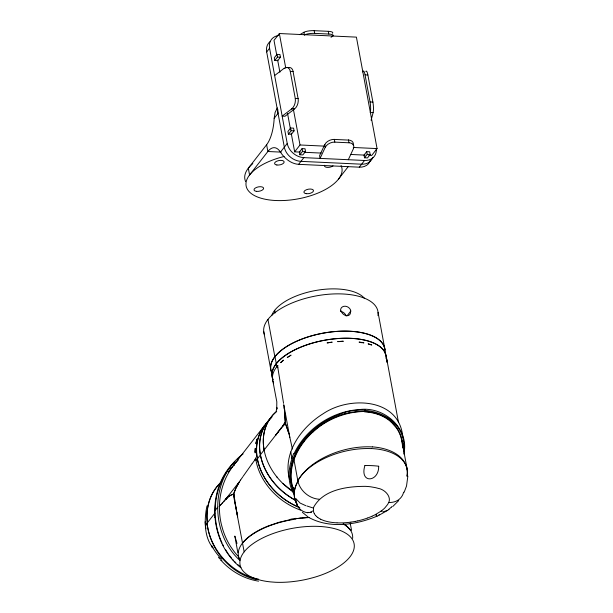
<?xml version="1.0" encoding="UTF-8"?>
<svg xmlns="http://www.w3.org/2000/svg" width="613" height="613" viewBox="0 0 613 613"><rect width="100%" height="100%" fill="white"/><g stroke="black" fill="none" stroke-linecap="round" stroke-linejoin="round"><path stroke-width="0.92" d="M213.025 547.876C203.96 537.409 204.091 518.996 206.995 505.94M266.617 144.737L267.873 151.503L249.575 174.973L248.319 168.2L266.617 144.737A30.934 12.589 -87.3 0 0 274.172 118.294L275.099 112.463L277.306 107.888M407.852 476.094L406.526 486.009L404.105 492.354M239.637 560.19C210.006 533.164 209.677 478.117 243.1 453.949M364.842 465.688C359.394 484.117 379.064 482.102 378.665 466.332M403.668 451.689C408.151 416.426 366.007 401.89 338.736 414.763C308.875 425.292 279.965 459.666 293.788 492.285M238.48 556.596A61.062 55.454 77.8 0 1 233.722 551.01L230.534 546.436A65.07 59.093 77.8 0 1 222.864 529.847L221.354 524.383A67.522 61.323 77.8 0 1 219.431 506.154C219.776 489.197 226.136 472.316 238.166 460.202M386.857 361.846L386.826 359.67A57.997 26.42 -10.5 0 1 386.834 362.145M402.94 447.942A67.737 49.845 -26.3 0 0 402.879 446.095L402.948 443.276M403.844 454.064C409.607 428.28 384.129 406.113 359.287 409.591C331.909 411.292 305.948 428.778 294.117 453.528M370.214 160.269L369.968 161.265M372.237 516.123L374.535 515.027A37.071 16.888 -10.5 0 0 375.386 514.591L380.842 511.265A38.604 17.585 -10.5 0 0 382.29 510.177L383.6 509.081A37.975 17.294 -10.5 0 0 384.78 507.978L387.493 504.66A37.546 17.103 -10.5 0 0 388.129 503.564C392.42 497.419 385.033 489.266 377.922 488.3A39.324 17.915 -10.5 0 0 375.363 487.626L370.62 486.791A42.619 19.417 -10.5 0 0 365.371 486.347C347.142 486.354 323.564 489.511 313.802 506.928A36.351 16.559 -10.5 0 0 313.496 508.108L313.557 511.694A37.845 17.241 -10.5 0 0 314.254 513.525M371.08 120.294L373.125 112.669L370.306 112.539M402.802 437.766C400.258 398.029 349.563 395.669 323.235 413.691C301.665 426.947 282.371 452.861 289.535 479.305M364.551 411.499C346.452 411.553 326.798 419.039 312.959 432.027M364.942 410.381L364.988 409.584M276.202 410.986L277.015 407.706L276.708 409.315L276.823 401.844L272.77 380.504M235.66 488.737L233.622 493.909L235.584 488.913M211.975 546.091L212.006 547.348M304.531 441.038C294.217 453.919 287.727 471.719 293.022 488.032A62.603 46.144 -26.5 0 0 293.911 490.392M369.884 161.51C368.221 165.602 363.471 167.418 359.31 167.18L298.623 164.338C290.945 163.84 284.516 158.353 280.447 152.139A30.934 12.589 -87.3 0 0 267.873 151.503L281.114 152.124M235.476 489.051L240.005 480.845M235.553 488.868L238.227 483.665M348.307 159.717L353.448 148.653M391.561 506.729L391.385 507.051M252.104 463.704L254.364 460.608A22.03 8.597 -85.4 0 0 254.679 460.133L254.862 459.796M238.143 483.787L238.878 482.584M391.263 507.265L388.519 509.533M243.116 476.355L251.905 463.964M242.702 476.983L240.694 479.879M227.523 470.83C212.811 491.611 211.508 520.245 222.075 543.095M282.241 426.518L282.693 425.882M282.087 426.732L282.846 425.667M282.785 425.744L283.451 424.817M281.628 427.376L275.528 435.383M283.436 424.84L284.486 423.376M281.321 427.797L280.087 429.491M283.727 424.426L284.171 423.813M240.572 480.048L240.258 480.477M284.47 423.407L285.06 422.602M284.67 423.139L285.275 422.127L284.417 409.607M279.781 429.905L279.153 430.724M279.214 430.64L275.375 435.582M277.421 432.954L260.341 454.861A57.89 45.837 37.9 0 0 287.213 495.151L291.665 498.116A58.204 46.082 37.9 0 0 295.336 500.223M277.681 432.617L278.547 431.498M368.865 155.304L371.716 155.441L377.064 148.584L356.406 37.132L279.352 33.531L274.003 40.381L276.785 55.369M372.811 157.464A15.463 12.245 37.9 0 1 361.632 164.2L300.945 161.357A15.463 12.245 37.9 0 1 284.325 147.166L266.678 51.952L269.582 48.228A15.463 12.245 37.9 0 1 278.662 35.454M276.969 54.365L274.295 57.798L274.8 60.503L277.758 60.641L280.432 57.216L279.934 54.503L276.969 54.365L277.467 57.078L274.8 60.503M274.172 118.294L278.049 113.321A15.463 12.245 37.9 0 1 277.904 109.62M290.616 128.01L287.941 131.443L288.447 134.147L291.413 134.285L294.079 130.86L293.581 128.148L290.616 128.01L291.121 130.722L288.447 134.147M280.447 152.139L287.229 143.434L269.582 48.228M300.37 152.101L294.661 151.84L300.01 144.982L293.236 108.455M302.063 148.63L299.389 152.062L299.895 154.767L302.853 154.905L305.527 151.48L305.029 148.767L302.063 148.63L302.561 151.342L299.895 154.767M298.623 164.338L303.849 157.633L364.536 160.476A15.463 12.245 37.9 0 0 376.305 148.806M338.483 179.126L348.207 166.659M366.697 151.656L364.022 155.081L364.528 157.786L367.493 157.924L370.16 154.499L369.662 151.794L366.697 151.656L367.202 154.361L364.528 157.786M359.31 167.18L364.536 160.476M347.134 315.733L350.644 311.243M234.089 464.593L264.364 425.728M217.646 507.265L214.765 510.966C214.757 493.925 220.534 476.508 232.388 464.033M214.925 513.096L207.071 523.173A20.106 9.157 -10.5 0 0 205.93 528.613M239.66 481.374L225.362 499.603M255.981 460.447L257.291 458.769M257.429 458.777L260.479 454.869M279.551 430.242L285.428 423.56L288.945 433.72M229.254 468.524L230.159 467.412M230.166 469.137L230.526 468.692M224.787 500.285L225.316 499.656L224.182 500.997M224.657 500.438L224.258 500.898M224.082 501.105L223.891 501.327M231.499 467.543L232.756 466.156A59.959 54.457 77.8 0 1 234.572 464.294M223.416 501.863L223.668 501.572L220.68 504.805M398.711 500.591L392.642 506.637M219.132 506.468L219.5 506.07M232.656 466.692L231.952 467.474A62.603 56.863 78.2 0 0 228.22 472.163M219.423 506.154L220.619 504.867M219.554 506.016L219.967 505.564M222.435 502.928L222.128 503.258M220.197 505.327L220.45 505.051M220.787 504.683L220.527 504.966L220.964 504.507M227.699 497.258L230.549 495.204L233.53 494.032L229.4 495.978L225.845 499.105L226.726 498.177A29.416 12.061 -87.7 0 1 227.492 497.434M225.883 499.066L226.672 498.231A28.183 11.532 -87.6 0 1 227.5 497.503L227.27 497.664M226.044 498.89L226.465 498.446L226.113 498.821M226.258 498.668L225.515 499.442M233.607 465.688L234.587 464.708M232.886 463.512L234.94 461.52M226.772 498.131L227.285 497.633M282.8 360.835L283.551 360.145A57.997 26.42 -10.5 0 0 280.562 362.689L282.332 361.279M276.67 411.323L272.846 415.016L269.551 419.307A57.867 45.814 38 0 0 264.134 450.019M237.637 459.198L238.756 458.325M274.639 75.529L284.217 68.25M318.162 427.085L311.665 432.571L305.78 438.732A66.986 49.293 -26.3 0 0 303.833 441.107L301.458 444.31A68.327 50.281 -26.3 0 0 299.527 447.237L297.742 450.264A69.2 50.925 -26.3 0 0 296.14 453.336L294.723 456.463A69.614 51.224 -26.3 0 0 291.719 465.941L291.144 469.06A68.825 50.641 -26.3 0 0 290.784 472.156L290.639 475.159A67.737 49.845 -26.3 0 0 290.7 478.117L290.96 480.96A66.304 48.787 -26.3 0 0 291.42 483.726L293.313 489.994M387.424 510.491L379.026 515.226M290.133 355.716L291.052 355.149A57.997 26.42 -10.5 0 0 287.244 357.494L288.378 356.804M289.175 356.322L288.784 356.559M299.849 34.665L303.895 32.267L304.393 34.979M331.005 37.255L332.621 36.297M328.859 420.219L323.886 423.116A61.446 45.216 -26.3 0 0 318.331 426.955M371.999 516.23L371.194 516.575A39.623 18.053 -10.5 0 1 370.467 516.889L367.769 517.939M376.98 516.192C355.938 524.958 330.078 528.858 309.19 517.663M339.242 415.583L334.491 417.484A58.25 42.864 -26.3 0 0 329.035 420.127M311.473 512.499L311.044 512.629M344.452 413.921L348.774 412.855M380.842 511.265L381.968 510.989M357.923 520.843L360.222 520.284A39.738 18.099 -10.5 0 0 362.743 519.594L365.202 518.828A38.772 17.662 -10.5 0 0 367.539 518.023M357.655 520.904L355.655 521.326M355.402 521.379L351.057 522.115M290.761 519.54L279.061 522.276L268.21 525.954A57.883 26.374 -10.5 0 0 240.035 560.251M330.507 342.422L332.177 342.169A57.997 26.42 -10.5 0 0 327.066 342.912L329.112 342.629M329.871 342.521L329.472 342.575M295.627 518.744L297.841 518.445M296.117 518.675L296.7 518.59M297.037 518.552L298.125 518.406M298.401 518.376L300.301 518.154M298.684 518.337L299.228 518.276M299.489 518.246L300.692 518.115M300.431 518.146L301.719 518.016M301.466 518.039L302.339 517.954M302.293 517.962L304.73 517.763M302.592 517.931L303.328 517.87M357.195 411.63L353.402 412.043A54.266 39.929 -26.3 0 0 348.927 412.825M303.565 517.855L304.056 517.816M304.293 517.793L306.194 517.671M305.013 517.747L305.481 517.717M305.764 517.701L306.423 517.663M306.462 517.656L309.205 517.541M307.366 517.61L308.063 517.579M339.732 341.571L337.64 341.61A57.997 26.42 -10.5 0 1 343.203 341.295M337.173 522.858L340.384 522.92A38.688 17.624 -10.5 0 0 350.904 522.13M332.491 33.278A7.877 1.862 -3.5 0 0 328.346 31.317L314.193 30.681L314.691 33.386L328.806 34.044A7.877 1.862 -3.5 0 1 332.537 36.29M277.467 57.078L280.432 57.216M370.068 101.957L372.896 102.087L367.877 75.016L365.049 74.878L370.068 101.957A7.877 1.487 85.2 0 1 370.29 112.455M295.274 98.463L298.094 98.593L293.075 71.514L290.255 71.384L295.274 98.463A7.877 4.705 -78.1 0 1 291.727 108.785M291.121 130.722L294.079 130.86M300.01 144.982L324.737 146.139M353.28 147.472L377.064 148.584M302.561 151.342L305.527 151.48M367.202 154.361L370.16 154.499M304.178 152.285L321.296 153.081M350.789 154.461L365.057 155.127M362.145 342.613L363.923 342.843A57.997 26.42 -10.5 0 0 359.18 342.039M371.202 412.227L368.053 411.775A53.484 39.355 -26.3 0 0 357.325 411.614M258.579 581.147C244.097 578.94 230.71 571.209 221.009 560.297M306.868 505.97L313.496 508.108M305.81 505.694L300.086 503.058L295.887 498.675A54.886 24.604 -10.9 0 0 297.42 505.702M370.091 344.475L371.746 345.004A57.997 26.42 -10.5 0 0 368.114 343.847L369.662 344.337M378.482 414.127L375.417 413.17A53.86 39.63 -26.3 0 0 371.463 412.281M320.706 519.249L321.909 519.801A38.435 17.509 -10.5 0 0 336.912 522.843M343.134 523.793L347.41 526.751L350.552 530.276M385.991 417.645L382.788 415.905A55.032 40.496 -26.3 0 0 378.757 414.219M293.343 491.933L290.991 490.308A57.906 45.845 37.9 0 1 264.103 450.003A57.967 45.921 37.9 0 1 276.632 411.361M293.259 491.879L282.854 483.496M318.009 517.648L319.174 518.406A38.788 17.67 -10.5 0 0 320.545 519.165M308.232 517.096L302.332 512.269M317.764 517.472L316.783 516.682M240.94 567.661L240.196 565.485A57.898 26.374 -10.5 0 1 244.166 551.846A58.013 26.428 -10.5 0 1 318.844 526.414A58.013 26.428 -10.5 0 1 350.031 556.788A57.89 26.374 -10.5 0 1 313.534 577.546L308.4 578.887A58.204 26.512 -10.5 0 1 297.282 581.032L292.003 581.699A58.235 26.528 -10.5 0 1 275.367 582.258L270.578 581.898A58.687 26.734 -10.5 0 1 260.701 580.25L256.778 579.162A58.112 26.474 -10.5 0 1 246.564 574.228L244.303 572.327A57.821 26.344 -10.5 0 1 241.009 567.807C225.638 555.799 216.581 536.766 215.033 517.472M240.104 566.581L237.905 564.719M391.163 421.974L396.626 428.211A62.603 46.151 -26.4 0 1 400.779 436.655L402.097 441.881L402.664 447.689M316.66 516.567L315.818 515.732M234.748 561.707L235.783 562.742M392.872 423.016L389.937 420.395A57.07 41.99 -26.3 0 0 386.098 417.706M232.748 559.554L233.737 560.642M231.783 558.435L229.017 554.911M218.45 557.24L219.783 558.88M277.145 477.274L276.639 476.653M228.143 553.692L225.668 549.876M294.554 495.112C287.681 484.331 287.735 470.416 292.01 458.677L290.769 451.957M292.577 486.668L293.489 488.178M398.481 430.479L396.228 426.955A59.959 44.121 -26.3 0 0 392.964 423.116M314.331 513.671L314.676 514.261A38.335 17.463 -10.5 0 0 315.695 515.602M398.603 430.709L400.626 435.153M222.741 544.49L223.431 545.869M297.451 505.694L297.673 506.123A15.517 13.708 -26.5 0 0 307.971 512.797M293.972 491.526L293.343 490.071M239.376 559.01L238.564 556.681M400.687 435.322L402.159 440.486A66.304 48.787 -26.3 0 1 402.618 443.26M237.001 543.417L234.833 536.053L237.867 552.765M289.022 434.019L285.344 423.123L285.42 423.529M289.206 434.747L289.305 435.146M289.865 437.513L289.482 435.889M289.911 437.728L292.401 449.015M233.3 494.262L244.166 551.846M350.176 523.142L351.578 530.375M285.214 422.403L285.298 422.901L284.417 409.714M328.3 31.34L328.806 34.044M386.075 355.448L398.542 422.709M401.883 440.755L407.17 469.267M378.052 312.415L384.956 349.648M279.352 33.531L285.773 68.181M277.651 60.051L279.911 72.227M287.543 113.436L290.493 129.358M291.19 133.105L294.661 151.84M274.662 310.347L275.145 312.936M274.992 356.666L276.31 363.77M267.958 319.427L274.854 356.659M276.172 363.762L276.739 366.812M283.788 404.848L289.757 437.077M293.979 459.873L297.864 480.799A20.106 15.923 37.9 0 0 319.473 499.258M263.697 331.388L270.601 368.62M236.043 508.001L235.859 506.989M235.99 507.717L237.668 516.813M236.304 509.403L236.641 511.257M236.825 512.23L237.568 516.269M235.813 506.736L235.706 506.162M235.706 506.123L235.53 505.112M235.729 506.261L235.645 505.786M283.558 403.331L277.858 367.746M235.545 505.235L235.392 504.307M235.377 504.215L235.193 503.112M235.331 503.94L235.438 504.576M235.315 503.848L234.833 500.852M234.656 499.695L234.856 500.99M234.595 499.296L234.687 499.894M234.58 499.166L234.472 498.461M234.564 499.105L234.633 499.534M234.541 498.905L234.419 498.108M234.45 498.315L234.059 495.48M283.98 406.204L283.804 404.978M284.08 406.94L284.401 409.484M234.22 496.706L234.281 497.112M234.082 495.664L233.89 494.231M233.997 495.066L233.921 494.446M402.618 443.26L402.802 445.023M233.898 494.285L233.814 493.603M284.187 407.737L284.325 408.894M205.148 521.74L205.654 527.716M214.78 517.479A71.169 64.848 76.9 0 1 214.512 510.951M258.632 579.216A58.25 49.247 46.5 0 1 207.025 523.173M207.301 523.18A58.25 49.883 50.3 0 1 220.833 482.515M207.455 523.188A58.273 49.017 47.3 0 1 220.887 482.423M255.973 579.553A58.243 49.822 50 0 1 207.156 523.18M221.17 558.772A54.886 43.523 37 0 1 211.899 546.114M221.914 560.236A15.517 2.291 -41.4 0 1 221.101 558.933M345.824 525.525A57.89 26.397 -10.4 0 1 352.644 538.291M343.487 523.839A58.189 26.574 -10.7 0 1 345.985 525.464M242.633 543.049A57.967 26.022 -10.5 0 1 295.627 519.134M299.711 507.625A57.997 45.921 37.9 0 1 266.709 422.978M300.707 510.162A57.997 45.921 37.9 0 1 255.598 458.049M255.621 458.087A3.931 1.51 -85 0 1 255.2 459.175A9.632 3.732 -85.2 0 1 254.87 459.819M295.987 500.476A57.844 45.799 37.9 0 1 271.053 417.974M299.734 507.503A57.844 45.799 37.9 0 1 266.824 423.085M290.708 519.203A58.404 26.819 -10.5 0 1 296.125 518.33M291.704 458.662A71.169 52.434 -25.4 0 1 293.78 453.49M297.32 504.714A58.25 33.822 -15.8 0 1 298.125 480.814M297.703 480.791A58.25 32.297 -14.1 0 1 371.279 448.624M297.91 480.799A58.243 33.684 -15.7 0 1 372.267 446.931M296.96 503.618A58.273 32.052 -14.7 0 1 298.37 480.83M339.41 415.522A55.814 41.071 -26.3 0 1 344.452 413.921M304.477 441.015A65.576 48.404 -26.3 0 1 312.906 431.981M364.551 411.836A54.779 40.381 -26.4 0 1 391.109 422.02M372.352 446.862A58.25 33.822 -15.8 0 1 406.986 476.14M371.325 448.547A58.273 32.052 -14.7 0 1 407.093 476.094M364.911 465.558A57.453 26.083 -10.4 0 1 378.773 466.225M403.622 492.162A20.106 15.923 37.9 0 1 388.619 502.491M389.01 509.48A8.092 1.563 -12.5 0 1 382.727 511.863M379.186 514.636A15.517 6.551 66.1 0 1 377.003 516.046M376.788 516.368A8.023 2.728 -54.5 0 1 376.16 515.433M310.814 512.315A8.023 5.831 21.7 0 1 307.933 512.391M312.722 510.981A7.44 4.023 -0.8 0 1 310.822 511.809M376.198 515.288A7.517 2.444 -39.7 0 1 376.497 514.391M340.621 310.776A5.41 4.467 30.8 0 1 345.15 306.216A5.41 4.467 30.8 0 1 350.904 311.258M350.437 311.228A5.41 4.053 44 0 1 346.881 315.703A5.41 4.053 44 0 1 341.096 310.791M264.471 334.652A57.997 26.42 -10.5 0 1 318.139 295.558A57.997 26.42 -10.5 0 1 377.953 315.557M271.62 372.482A57.997 26.42 -10.5 0 1 324.338 332.905A57.997 26.42 -10.5 0 1 384.849 352.789M271.751 315.503A48.718 22.191 -10.5 0 1 315.067 290.608A48.718 22.191 -10.5 0 1 364.436 298.316M340.499 311.412A5.402 4 45.3 0 1 346.169 316.024M260.318 454.861A58.013 45.937 37.9 0 1 272.003 416.947M272.938 379.593A57.997 26.42 -10.5 0 1 324.269 340.261A57.997 26.42 -10.5 0 1 386.305 358.567M273.659 382.979A57.997 26.42 -10.5 0 1 277.827 365.494M277.85 367.762A5.279 2.398 -85.9 0 1 277.727 365.494M361.685 342.705A15.693 8.774 35.7 0 1 359.226 342.207M343.142 341.165A15.7 10.881 11.2 0 1 340.407 341.426M271.766 372.451A57.844 26.351 -10.5 0 1 324.354 332.974A57.844 26.351 -10.5 0 1 384.696 352.804M273.084 379.554A57.844 26.351 -10.5 0 1 324.285 340.33A57.844 26.351 -10.5 0 1 386.152 358.59M341.066 165.548A48.718 22.191 -10.5 0 1 303.948 197.608A48.718 22.191 -10.5 0 1 246.993 188.551A48.718 22.191 -10.5 0 1 284.11 156.491M245.606 181.494A48.718 22.191 -10.5 0 1 252.824 163.594M333.02 165.893A4.873 2.222 -10.5 0 1 327.204 167.38A4.873 2.222 -10.5 0 1 324.545 165.272M303.979 32.274A7.877 1.862 -3.5 0 1 314.224 30.658M304.485 34.979A7.877 1.862 -3.5 0 1 314.73 33.363M325.311 147.335A7.877 5.073 -19.4 0 1 334.874 142.07M348.996 142.729A7.877 5.073 -19.4 0 1 353.364 148.645M324.806 144.63A7.877 5.073 -19.4 0 1 334.376 139.358M348.49 140.017A7.877 5.073 -19.4 0 1 353.226 144.997M372.903 102.042A7.877 1.487 85.2 0 1 373.11 112.585M362.789 72.005A7.877 1.487 85.2 0 1 365.064 74.832M365.838 71.476A7.877 1.487 85.2 0 1 367.884 74.962M284.233 68.334A7.877 4.705 -78.1 0 1 290.309 71.338M298.156 98.547A7.877 4.705 -78.1 0 1 294.554 108.915M288.156 67.782A7.877 4.705 -78.1 0 1 293.137 71.468M303.849 157.633A15.463 12.245 37.9 0 1 287.229 143.434M266.678 51.952A15.463 12.245 37.9 0 1 269.95 41.684M255.092 451.191L255.169 452.93A57.997 45.921 37.9 0 1 255.276 448.279L255.092 451.191M255.935 443.322L255.928 443.391A57.997 45.921 37.9 0 1 257.016 439.061L255.935 443.322M324.721 144.63L319.58 155.687L320.078 158.392L325.219 147.335L324.721 144.63M291.742 108.869L282.172 116.141L284.991 116.271L294.562 108.999L291.742 108.869M348.46 140.086L334.346 139.427L334.844 142.132L348.958 142.791L348.46 140.086M276.892 165.004A4.873 2.222 -10.5 0 0 284.156 162.047A4.873 2.222 -10.5 0 0 277.007 161.096A4.873 2.222 -10.5 0 0 276.892 165.004M306.247 193.677A4.873 2.222 -10.5 0 0 313.511 190.712A4.873 2.222 -10.5 0 0 306.362 189.762A4.873 2.222 -10.5 0 0 306.247 193.677M256.349 191.348A4.873 2.222 -10.5 0 0 263.621 188.383A4.873 2.222 -10.5 0 0 256.464 187.432A4.873 2.222 -10.5 0 0 256.349 191.348"/></g></svg>
